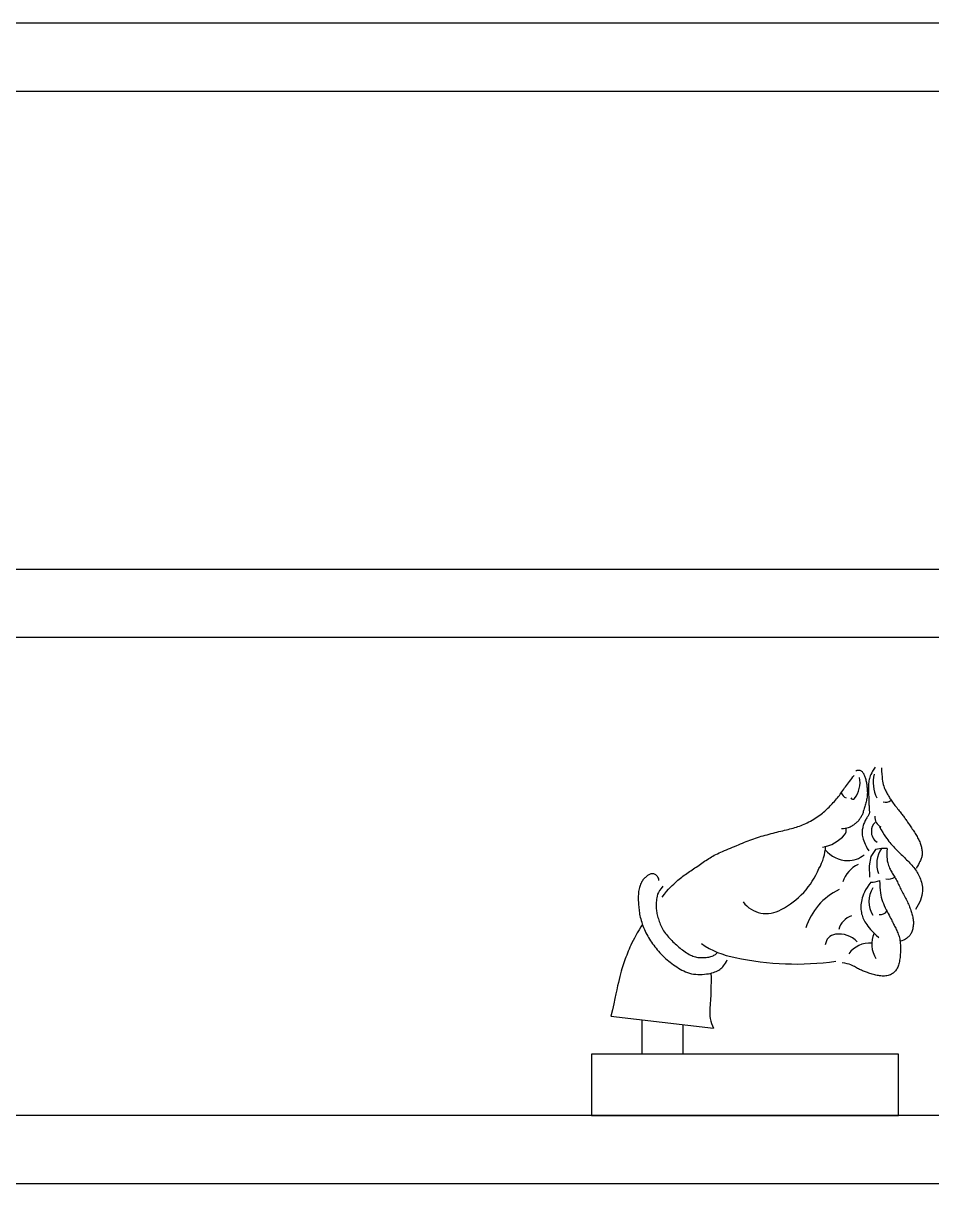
# Model space of a CAD drawing. Header units: millimetres. Extents: x 71641 to 191108, y -23091 to 29972.
# Drawn here: x 158007 to 158673, y -17632 to -16782 of the extents above; entities that cross this region are included whole.
import ezdxf

# ---------------------------------------------------------------- set-up
doc = ezdxf.new("R2010")
doc.units = ezdxf.units.MM
doc.layers.add('3', color=5, linetype='Continuous')
doc.layers.add('7', color=7, linetype='Continuous')

msp = doc.modelspace()

# ---------------------------------------------------------------- linework, layer by layer
at = {"color": 3}
for p, q in [((159083.36, -16782.2), (157183.36, -16782.2)), ((159133.36, -16832.2), (157133.36, -16832.2)), ((159083.36, -17182.2), (157183.36, -17182.2)), ((159133.36, -17232.2), (157133.36, -17232.2)), ((159083.36, -17582.2), (157183.36, -17582.2)), ((159133.36, -17632.2), (157133.36, -17632.2))]:
    msp.add_line(p, q, dxfattribs=at)
at = {"layer": '3'}
for p, q in [((158460.65, -17512.1), (158460.65, -17537.2)), ((158490.65, -17515.6), (158490.65, -17537.2))]:
    msp.add_line(p, q, dxfattribs=at)
msp.add_lwpolyline([(158631.57, -17367.59, 0.231686), (158628.9, -17373.89, 0.277053), (158633.06, -17382.01)], format="xyb", dxfattribs=at)
for centre, radius, start, end in [((158601.81, -17338.29), 18.78, 321.41842, 11.4434), ((158655.57, -17338.28), 25.32, 166.1577, 206.53751), ((158613.02, -17343.37), 6.74, 201.95848, 247.33678), ((158615.24, -17349), 1.61, 201.54075, 321.41842), ((158639.27, -17345.99), 6.73, 254.54367, 307.67731), ((158653.43, -17397.94), 20.57, 146.32067, 200.24402), ((158629.02, -17418.16), 22.23, 116.39661, 161.33759), ((158641.18, -17399.3), 9.7, 260.54679, 300.06275), ((158645.36, -17425.48), 18.34, 146.65881, 213.34119), ((158624.64, -17458.08), 45.65, 115.16481, 163.10943), ((158634.78, -17427.35), 7.66, 269.24948, 316.444), ((158619.6, -17450.08), 15.23, 110.66527, 164.10678), ((158603.68, -17457.96), 8.59, 97.91859, 174.09735), ((158605.11, -17468.22), 18.95, 44.67072, 97.91859)]:
    msp.add_arc(centre, radius, start, end, dxfattribs=at)
at = {"layer": '7', "color": 13}
msp.add_line((158438.09, -17509.47), (158513.21, -17518.23), dxfattribs=at)
for points in [[(158617.52, -17329.96), (158617.98, -17329.58), (158618.46, -17329.33), (158618.96, -17329.2), (158619.47, -17329.16), (158619.97, -17329.21), (158620.46, -17329.33), (158620.93, -17329.51), (158621.37, -17329.74), (158621.76, -17330.01), (158622.12, -17330.32), (158622.44, -17330.66), (158622.73, -17331.03), (158623, -17331.45), (158623.25, -17331.9), (158623.49, -17332.39), (158623.71, -17332.92), (158623.93, -17333.49), (158624.14, -17334.09), (158624.34, -17334.73), (158624.53, -17335.4), (158624.72, -17336.1), (158624.89, -17336.82), (158625.06, -17337.56), (158625.21, -17338.32), (158625.35, -17339.1), (158625.48, -17339.88), (158625.59, -17340.68), (158625.69, -17341.48), (158625.77, -17342.27), (158625.84, -17343.07), (158625.89, -17343.86), (158625.93, -17344.63), (158625.94, -17345.4), (158625.94, -17346.15), (158625.91, -17346.9), (158625.87, -17347.64), (158625.8, -17348.4), (158625.7, -17349.16), (158625.58, -17349.95), (158625.44, -17350.75), (158625.27, -17351.58), (158625.07, -17352.43), (158624.86, -17353.29), (158624.63, -17354.15), (158624.4, -17355.01), (158624.16, -17355.85), (158623.91, -17356.67), (158623.68, -17357.46), (158623.45, -17358.21), (158623.23, -17358.92), (158623, -17359.6), (158622.78, -17360.26), (158622.55, -17360.89), (158622.3, -17361.51), (158622.04, -17362.11), (158621.76, -17362.7), (158621.45, -17363.28), (158621.12, -17363.85), (158620.77, -17364.41), (158620.4, -17364.97), (158620.01, -17365.5), (158619.6, -17366.02), (158619.17, -17366.52), (158618.73, -17366.99), (158618.27, -17367.44), (158617.79, -17367.87), (158617.3, -17368.29), (158616.79, -17368.68), (158616.27, -17369.07), (158615.72, -17369.44), (158615.17, -17369.81), (158614.59, -17370.18), (158613.99, -17370.55), (158613.34, -17370.9), (158612.62, -17371.24), (158611.8, -17371.55), (158610.85, -17371.82), (158609.75, -17372.05), (158608.46, -17372.22), (158606.96, -17372.33)], [(158631.68, -17326.97), (158630.67, -17328.63), (158629.82, -17330.07), (158629.11, -17331.33), (158628.54, -17332.44), (158628.08, -17333.45), (158627.72, -17334.38), (158627.44, -17335.28), (158627.22, -17336.19), (158627.05, -17337.12), (158626.93, -17338.09), (158626.84, -17339.09), (158626.79, -17340.11), (158626.76, -17341.16), (158626.75, -17342.21), (158626.76, -17343.28), (158626.79, -17344.35), (158626.82, -17345.42), (158626.86, -17346.49), (158626.9, -17347.54), (158626.94, -17348.57), (158626.98, -17349.57), (158627.02, -17350.54), (158627.06, -17351.48), (158627.09, -17352.36), (158627.11, -17353.2), (158627.13, -17353.98), (158627.15, -17354.72), (158627.17, -17355.41), (158627.19, -17356.06), (158627.21, -17356.67), (158627.24, -17357.24), (158627.28, -17357.78), (158627.32, -17358.29), (158627.37, -17358.77), (158627.41, -17359.22), (158627.44, -17359.66), (158627.44, -17360.09), (158627.4, -17360.51), (158627.33, -17360.93), (158627.2, -17361.35), (158627.02, -17361.78), (158626.78, -17362.22), (158626.51, -17362.68), (158626.19, -17363.16), (158625.86, -17363.67), (158625.51, -17364.21), (158625.15, -17364.79), (158624.79, -17365.42), (158624.44, -17366.09), (158624.11, -17366.8), (158623.79, -17367.55), (158623.49, -17368.32), (158623.21, -17369.1), (158622.96, -17369.9), (158622.73, -17370.69), (158622.53, -17371.47), (158622.36, -17372.24), (158622.23, -17373), (158622.14, -17373.76), (158622.09, -17374.53), (158622.08, -17375.32), (158622.13, -17376.14), (158622.23, -17376.99), (158622.38, -17377.89), (158622.6, -17378.84), (158622.89, -17379.86), (158623.26, -17380.97), (158623.74, -17382.19), (158624.33, -17383.51), (158625.06, -17384.98), (158625.92, -17386.59), (158626.94, -17388.36)], [(158636.24, -17327.61), (158636.38, -17330.05), (158636.53, -17332.21), (158636.71, -17334.12), (158636.91, -17335.81), (158637.13, -17337.3), (158637.37, -17338.62), (158637.64, -17339.81), (158637.94, -17340.88), (158638.27, -17341.86), (158638.62, -17342.78), (158638.99, -17343.62), (158639.38, -17344.42), (158639.77, -17345.16), (158640.17, -17345.88), (158640.57, -17346.57), (158640.97, -17347.24), (158641.35, -17347.91), (158641.73, -17348.57), (158642.12, -17349.24), (158642.52, -17349.92), (158642.93, -17350.6), (158643.37, -17351.3), (158643.85, -17352.02), (158644.37, -17352.77), (158644.93, -17353.53), (158645.53, -17354.32), (158646.16, -17355.12), (158646.81, -17355.93), (158647.46, -17356.73), (158648.11, -17357.52), (158648.75, -17358.3), (158649.36, -17359.06), (158649.94, -17359.78), (158650.48, -17360.48), (158651.01, -17361.15), (158651.5, -17361.8), (158651.98, -17362.44), (158652.44, -17363.06), (158652.88, -17363.67), (158653.32, -17364.28), (158653.75, -17364.88), (158654.18, -17365.49), (158654.6, -17366.1), (158655.03, -17366.72), (158655.47, -17367.35), (158655.92, -17368), (158656.37, -17368.67), (158656.85, -17369.36), (158657.34, -17370.08), (158657.85, -17370.83), (158658.37, -17371.59), (158658.9, -17372.37), (158659.42, -17373.16), (158659.95, -17373.96), (158660.46, -17374.76), (158660.97, -17375.56), (158661.46, -17376.36), (158661.93, -17377.15), (158662.38, -17377.94), (158662.81, -17378.72), (158663.22, -17379.51), (158663.61, -17380.28), (158663.97, -17381.06), (158664.31, -17381.84), (158664.62, -17382.62), (158664.9, -17383.39), (158665.16, -17384.17), (158665.38, -17384.93), (158665.58, -17385.7), (158665.74, -17386.45), (158665.88, -17387.2), (158665.98, -17387.94), (158666.05, -17388.67), (158666.09, -17389.39), (158666.09, -17390.09), (158666.06, -17390.79), (158666, -17391.47), (158665.9, -17392.14), (158665.77, -17392.8), (158665.61, -17393.44), (158665.4, -17394.08), (158665.15, -17394.73), (158664.83, -17395.45), (158664.44, -17396.26), (158663.96, -17397.21), (158663.37, -17398.32), (158662.67, -17399.63), (158661.83, -17401.18)], [(158475.54, -17422.2), (158477.29, -17420.02), (158478.89, -17418.12), (158480.36, -17416.47), (158481.7, -17415.03), (158482.94, -17413.78), (158484.09, -17412.67), (158485.17, -17411.68), (158486.2, -17410.78), (158487.18, -17409.93), (158488.12, -17409.13), (158489.04, -17408.37), (158489.95, -17407.64), (158490.85, -17406.93), (158491.75, -17406.24), (158492.66, -17405.57), (158493.59, -17404.91), (158494.55, -17404.24), (158495.53, -17403.58), (158496.53, -17402.91), (158497.54, -17402.24), (158498.57, -17401.56), (158499.6, -17400.89), (158500.63, -17400.2), (158501.66, -17399.51), (158502.68, -17398.82), (158503.7, -17398.12), (158504.71, -17397.42), (158505.72, -17396.72), (158506.72, -17396.03), (158507.72, -17395.36), (158508.72, -17394.69), (158509.72, -17394.04), (158510.72, -17393.42), (158511.73, -17392.81), (158512.76, -17392.21), (158513.82, -17391.63), (158514.91, -17391.05), (158516.05, -17390.47), (158517.26, -17389.9), (158518.52, -17389.32), (158519.86, -17388.73), (158521.26, -17388.14), (158522.71, -17387.54), (158524.2, -17386.94), (158525.71, -17386.34), (158527.22, -17385.73), (158528.72, -17385.12), (158530.21, -17384.51), (158531.66, -17383.9), (158533.09, -17383.3), (158534.49, -17382.7), (158535.87, -17382.11), (158537.24, -17381.54), (158538.59, -17380.98), (158539.95, -17380.44), (158541.31, -17379.93), (158542.67, -17379.45), (158544.04, -17378.99), (158545.42, -17378.55), (158546.81, -17378.12), (158548.21, -17377.71), (158549.62, -17377.31), (158551.04, -17376.92), (158552.48, -17376.53), (158553.92, -17376.15), (158555.38, -17375.76), (158556.84, -17375.38), (158558.29, -17375), (158559.74, -17374.63), (158561.16, -17374.27), (158562.57, -17373.92), (158563.94, -17373.58), (158565.28, -17373.25), (158566.59, -17372.94), (158567.88, -17372.62), (158569.13, -17372.31), (158570.36, -17372), (158571.57, -17371.68), (158572.76, -17371.34), (158573.93, -17370.99), (158575.09, -17370.62), (158576.24, -17370.23), (158577.38, -17369.81), (158578.51, -17369.36), (158579.65, -17368.88), (158580.79, -17368.36), (158581.94, -17367.81), (158583.1, -17367.22), (158584.27, -17366.59), (158585.45, -17365.93), (158586.62, -17365.24), (158587.77, -17364.52), (158588.9, -17363.78), (158590, -17363.04), (158591.05, -17362.29), (158592.05, -17361.53), (158592.99, -17360.79), (158593.88, -17360.05), (158594.73, -17359.31), (158595.54, -17358.56), (158596.32, -17357.81), (158597.1, -17357.05), (158597.86, -17356.27), (158598.64, -17355.48), (158599.42, -17354.66), (158600.21, -17353.83), (158601, -17352.98), (158601.79, -17352.12), (158602.57, -17351.25), (158603.33, -17350.37), (158604.07, -17349.49), (158604.78, -17348.6), (158605.45, -17347.72), (158606.1, -17346.83), (158606.74, -17345.94), (158607.36, -17345.04), (158607.99, -17344.14), (158608.62, -17343.22), (158609.28, -17342.3), (158609.95, -17341.36), (158610.66, -17340.41), (158611.4, -17339.45), (158612.17, -17338.46), (158612.96, -17337.45), (158613.76, -17336.41), (158614.58, -17335.34), (158615.41, -17334.23), (158616.24, -17333.09)], [(158634.86, -17370.83), (158636.11, -17373.02), (158637.24, -17374.92), (158638.29, -17376.58), (158639.25, -17378.03), (158640.15, -17379.3), (158640.98, -17380.41), (158641.76, -17381.41), (158642.5, -17382.32), (158643.21, -17383.17), (158643.9, -17383.96), (158644.57, -17384.72), (158645.23, -17385.45), (158645.88, -17386.16), (158646.54, -17386.85), (158647.21, -17387.53), (158647.89, -17388.22), (158648.59, -17388.92), (158649.31, -17389.62), (158650.05, -17390.34), (158650.81, -17391.07), (158651.58, -17391.81), (158652.36, -17392.56), (158653.14, -17393.32), (158653.94, -17394.09), (158654.74, -17394.87), (158655.54, -17395.67), (158656.34, -17396.47), (158657.12, -17397.28), (158657.89, -17398.1), (158658.63, -17398.93), (158659.35, -17399.77), (158660.03, -17400.61), (158660.68, -17401.47), (158661.28, -17402.33), (158661.86, -17403.21), (158662.4, -17404.1), (158662.92, -17405.02), (158663.41, -17405.96), (158663.88, -17406.93), (158664.34, -17407.94), (158664.78, -17408.98), (158665.19, -17410.07), (158665.55, -17411.21), (158665.86, -17412.4), (158666.11, -17413.66), (158666.26, -17414.98), (158666.32, -17416.39), (158666.27, -17417.88), (158666.09, -17419.45), (158665.78, -17421.1), (158665.34, -17422.79), (158664.78, -17424.51), (158664.07, -17426.24), (158663.24, -17427.96), (158662.26, -17429.65), (158661.15, -17431.28)], [(158640.4, -17386.61), (158636.31, -17386.54), (158631.95, -17387.35), (158628.41, -17392.53), (158627.32, -17399.34), (158627.59, -17407.51)], [(158640.4, -17386.61), (158640.22, -17388.89), (158640.16, -17390.93), (158640.21, -17392.75), (158640.35, -17394.35), (158640.57, -17395.78), (158640.84, -17397.05), (158641.16, -17398.18), (158641.51, -17399.19), (158641.86, -17400.12), (158642.23, -17400.96), (158642.6, -17401.75), (158642.98, -17402.49), (158643.38, -17403.2), (158643.79, -17403.9), (158644.21, -17404.61), (158644.65, -17405.33), (158645.1, -17406.09), (158645.57, -17406.88), (158646.04, -17407.71), (158646.52, -17408.55), (158647, -17409.41), (158647.47, -17410.29), (158647.93, -17411.17), (158648.39, -17412.06), (158648.83, -17412.95), (158649.25, -17413.85), (158649.68, -17414.74), (158650.09, -17415.63), (158650.52, -17416.53), (158650.94, -17417.43), (158651.39, -17418.34), (158651.84, -17419.25), (158652.32, -17420.16), (158652.81, -17421.08), (158653.31, -17422), (158653.81, -17422.92), (158654.31, -17423.85), (158654.79, -17424.77), (158655.25, -17425.69), (158655.69, -17426.6), (158656.1, -17427.51), (158656.48, -17428.41), (158656.84, -17429.31), (158657.17, -17430.19), (158657.48, -17431.07), (158657.76, -17431.93), (158658.04, -17432.78), (158658.3, -17433.62), (158658.55, -17434.44), (158658.78, -17435.25), (158659, -17436.05), (158659.19, -17436.85), (158659.36, -17437.66), (158659.49, -17438.48), (158659.6, -17439.32), (158659.66, -17440.18), (158659.68, -17441.06), (158659.66, -17441.95), (158659.6, -17442.85), (158659.51, -17443.74), (158659.38, -17444.61), (158659.22, -17445.44), (158659.03, -17446.23), (158658.81, -17446.97), (158658.56, -17447.63), (158658.29, -17448.24), (158657.99, -17448.8), (158657.67, -17449.32), (158657.32, -17449.81), (158656.95, -17450.28), (158656.56, -17450.75), (158656.15, -17451.21), (158655.71, -17451.68), (158655.22, -17452.15), (158654.66, -17452.62), (158654.01, -17453.06), (158653.23, -17453.48), (158652.31, -17453.87), (158651.21, -17454.21), (158649.92, -17454.49)], [(158473.25, -17409.99), (158473.09, -17409.09), (158472.84, -17408.31), (158472.53, -17407.65), (158472.17, -17407.09), (158471.77, -17406.62), (158471.34, -17406.23), (158470.9, -17405.92), (158470.45, -17405.66), (158470.01, -17405.45), (158469.57, -17405.29), (158469.14, -17405.18), (158468.71, -17405.13), (158468.27, -17405.12), (158467.83, -17405.16), (158467.37, -17405.26), (158466.89, -17405.42), (158466.4, -17405.63), (158465.89, -17405.89), (158465.37, -17406.19), (158464.85, -17406.53), (158464.33, -17406.91), (158463.82, -17407.32), (158463.33, -17407.76), (158462.85, -17408.22), (158462.4, -17408.69), (158461.97, -17409.18), (158461.57, -17409.7), (158461.18, -17410.25), (158460.82, -17410.83), (158460.47, -17411.45), (158460.15, -17412.12), (158459.84, -17412.84), (158459.54, -17413.62), (158459.26, -17414.44), (158459.01, -17415.32), (158458.78, -17416.23), (158458.58, -17417.19), (158458.4, -17418.19), (158458.27, -17419.21), (158458.17, -17420.27), (158458.1, -17421.35), (158458.08, -17422.45), (158458.08, -17423.57), (158458.12, -17424.7), (158458.17, -17425.83), (158458.25, -17426.96), (158458.34, -17428.09), (158458.43, -17429.2), (158458.54, -17430.31), (158458.65, -17431.4), (158458.79, -17432.49), (158458.94, -17433.59), (158459.12, -17434.71), (158459.34, -17435.84), (158459.59, -17437), (158459.89, -17438.19), (158460.24, -17439.42), (158460.63, -17440.68), (158461.07, -17441.96), (158461.55, -17443.25), (158462.06, -17444.55), (158462.6, -17445.84), (158463.17, -17447.11), (158463.77, -17448.36), (158464.38, -17449.57), (158465.02, -17450.76), (158465.69, -17451.92), (158466.37, -17453.05), (158467.09, -17454.18), (158467.84, -17455.29), (158468.61, -17456.4), (158469.42, -17457.51), (158470.27, -17458.62), (158471.15, -17459.73), (158472.06, -17460.84), (158473.01, -17461.94), (158473.98, -17463.03), (158474.99, -17464.1), (158476.02, -17465.15), (158477.08, -17466.17), (158478.16, -17467.16), (158479.27, -17468.13), (158480.4, -17469.07), (158481.55, -17469.98), (158482.72, -17470.86), (158483.91, -17471.72), (158485.12, -17472.56), (158486.34, -17473.38), (158487.58, -17474.18), (158488.84, -17474.94), (158490.13, -17475.67), (158491.45, -17476.34), (158492.8, -17476.95), (158494.19, -17477.5), (158495.63, -17477.96), (158497.12, -17478.33), (158498.66, -17478.6), (158500.23, -17478.79), (158501.83, -17478.88), (158503.43, -17478.9), (158505, -17478.84), (158506.55, -17478.72), (158508.04, -17478.55), (158509.45, -17478.33), (158510.78, -17478.07), (158512.02, -17477.77), (158513.18, -17477.43), (158514.26, -17477.05), (158515.27, -17476.64), (158516.21, -17476.19), (158517.08, -17475.7), (158517.88, -17475.18), (158518.64, -17474.63), (158519.34, -17474.02), (158520.01, -17473.34), (158520.67, -17472.56), (158521.32, -17471.67), (158521.97, -17470.65), (158522.65, -17469.46), (158523.35, -17468.11)], [(158476.22, -17414.31), (158474.78, -17415.87), (158473.67, -17417.38), (158472.85, -17418.81), (158472.27, -17420.18), (158471.88, -17421.48), (158471.63, -17422.7), (158471.49, -17423.85), (158471.4, -17424.91), (158471.33, -17425.9), (158471.27, -17426.81), (158471.23, -17427.67), (158471.21, -17428.49), (158471.21, -17429.29), (158471.23, -17430.07), (158471.28, -17430.87), (158471.36, -17431.68), (158471.48, -17432.52), (158471.63, -17433.4), (158471.82, -17434.3), (158472.03, -17435.23), (158472.27, -17436.18), (158472.54, -17437.14), (158472.83, -17438.12), (158473.14, -17439.1), (158473.48, -17440.09), (158473.83, -17441.09), (158474.22, -17442.08), (158474.64, -17443.07), (158475.09, -17444.06), (158475.58, -17445.04), (158476.12, -17446), (158476.7, -17446.96), (158477.33, -17447.9), (158478, -17448.83), (158478.72, -17449.74), (158479.47, -17450.63), (158480.24, -17451.51), (158481.04, -17452.38), (158481.85, -17453.23), (158482.68, -17454.06), (158483.51, -17454.88), (158484.35, -17455.69), (158485.19, -17456.48), (158486.05, -17457.26), (158486.92, -17458.02), (158487.81, -17458.78), (158488.71, -17459.52), (158489.63, -17460.25), (158490.57, -17460.97), (158491.52, -17461.67), (158492.48, -17462.35), (158493.45, -17463), (158494.42, -17463.6), (158495.39, -17464.16), (158496.34, -17464.66), (158497.28, -17465.09), (158498.2, -17465.46), (158499.1, -17465.77), (158499.99, -17466.01), (158500.87, -17466.2), (158501.75, -17466.35), (158502.63, -17466.45), (158503.5, -17466.51), (158504.39, -17466.55), (158505.28, -17466.55), (158506.18, -17466.53), (158507.08, -17466.48), (158507.97, -17466.4), (158508.85, -17466.29), (158509.71, -17466.13), (158510.55, -17465.94), (158511.37, -17465.71), (158512.14, -17465.44), (158512.88, -17465.14), (158513.55, -17464.81), (158514.16, -17464.48), (158514.68, -17464.15), (158515.1, -17463.82), (158515.41, -17463.53), (158515.59, -17463.26)], [(158634.97, -17410.03), (158635, -17412.67), (158635.1, -17415.02), (158635.26, -17417.12), (158635.49, -17419.02), (158635.79, -17420.76), (158636.16, -17422.38), (158636.6, -17423.92), (158637.12, -17425.44), (158637.7, -17426.96), (158638.35, -17428.48), (158639.03, -17429.98), (158639.74, -17431.45), (158640.45, -17432.87), (158641.15, -17434.22), (158641.82, -17435.49), (158642.44, -17436.67), (158643.01, -17437.74), (158643.52, -17438.72), (158643.98, -17439.62), (158644.41, -17440.45), (158644.81, -17441.25), (158645.2, -17442.01), (158645.57, -17442.76), (158645.95, -17443.52), (158646.34, -17444.29), (158646.73, -17445.08), (158647.12, -17445.9), (158647.51, -17446.73), (158647.89, -17447.59), (158648.25, -17448.46), (158648.59, -17449.34), (158648.9, -17450.25), (158649.18, -17451.17), (158649.43, -17452.11), (158649.65, -17453.07), (158649.83, -17454.05), (158649.99, -17455.06), (158650.11, -17456.1), (158650.2, -17457.17), (158650.26, -17458.28), (158650.28, -17459.42), (158650.28, -17460.59), (158650.25, -17461.77), (158650.19, -17462.95), (158650.11, -17464.12), (158650.01, -17465.26), (158649.89, -17466.38), (158649.75, -17467.44), (158649.59, -17468.46), (158649.41, -17469.41), (158649.22, -17470.32), (158649, -17471.18), (158648.75, -17472), (158648.47, -17472.77), (158648.16, -17473.52), (158647.82, -17474.23), (158647.44, -17474.92), (158647.02, -17475.57), (158646.56, -17476.2), (158646.06, -17476.79), (158645.51, -17477.33), (158644.91, -17477.84), (158644.27, -17478.29), (158643.57, -17478.7), (158642.83, -17479.06), (158642.03, -17479.36), (158641.2, -17479.61), (158640.34, -17479.8), (158639.45, -17479.95), (158638.55, -17480.04), (158637.64, -17480.07), (158636.72, -17480.06), (158635.81, -17479.99), (158634.91, -17479.88), (158634.01, -17479.72), (158633.11, -17479.54), (158632.22, -17479.32), (158631.34, -17479.09), (158630.46, -17478.84), (158629.59, -17478.59), (158628.72, -17478.33), (158627.86, -17478.08), (158627.01, -17477.82), (158626.17, -17477.56), (158625.35, -17477.29), (158624.55, -17477.01), (158623.77, -17476.73), (158623.02, -17476.44), (158622.28, -17476.14), (158621.57, -17475.82), (158620.88, -17475.49), (158620.19, -17475.15), (158619.5, -17474.79), (158618.81, -17474.42), (158618.1, -17474.02), (158617.38, -17473.61), (158616.63, -17473.18), (158615.82, -17472.73), (158614.9, -17472.29), (158613.84, -17471.86), (158612.61, -17471.44), (158611.16, -17471.06), (158609.45, -17470.73), (158607.44, -17470.44)], [(158628.51, -17411.38), (158626.98, -17413.35), (158625.7, -17415.19), (158624.65, -17416.91), (158623.78, -17418.52), (158623.09, -17420.05), (158622.55, -17421.49), (158622.12, -17422.87), (158621.8, -17424.2), (158621.55, -17425.48), (158621.36, -17426.73), (158621.25, -17427.94), (158621.19, -17429.11), (158621.2, -17430.24), (158621.26, -17431.35), (158621.38, -17432.41), (158621.54, -17433.45), (158621.76, -17434.45), (158622.03, -17435.43), (158622.35, -17436.4), (158622.72, -17437.36), (158623.16, -17438.33), (158623.66, -17439.31), (158624.22, -17440.31), (158624.86, -17441.34), (158625.56, -17442.41), (158626.37, -17443.53), (158627.28, -17444.71), (158628.33, -17445.95), (158629.53, -17447.27), (158630.91, -17448.68), (158632.49, -17450.17), (158634.29, -17451.77)], [(158461.23, -17442.4), (158460.11, -17444.03), (158458.67, -17446.26), (158457.39, -17448.36), (158456.24, -17450.35), (158455.23, -17452.23), (158454.32, -17454.02), (158453.49, -17455.72), (158452.74, -17457.35), (158452.03, -17458.92), (158451.38, -17460.43), (158450.76, -17461.89), (158450.18, -17463.32), (158449.62, -17464.73), (158449.09, -17466.12), (158448.57, -17467.51), (158448.07, -17468.91), (158447.57, -17470.32), (158447.07, -17471.78), (158446.58, -17473.29), (158446.09, -17474.88), (158445.59, -17476.58), (158445.09, -17478.39), (158444.58, -17480.34), (158444.06, -17482.46), (158443.53, -17484.76), (158442.97, -17487.28), (158442.36, -17490.07), (158441.69, -17493.17), (158440.95, -17496.61), (158440.11, -17500.45), (158439.16, -17504.72), (158438.09, -17509.47)]]:
    msp.add_lwpolyline(points, dxfattribs=at)
for points in [[(158535.02, -17425.74, 0.385889), (158562.83, -17431.33, 0.175234), (158590.5, -17401.36, 0.11788), (158595.38, -17384.96)], [(158595.14, -17387.59, 0.216394), (158611.5, -17395.52, 0.189122), (158623.5, -17391.17, 0.189122)], [(158504.4, -17456.26, 0.107219), (158529.12, -17466.46, 0.088788), (158602.85, -17469.19, 0.043564)], [(158511.36, -17477.93, -0.027328), (158510.54, -17503.76, 0.135124), (158513.21, -17518.23)]]:
    msp.add_lwpolyline(points, format="xyb", dxfattribs=at)
msp.add_lwpolyline([(158423.87, -17582.2), (158648.87, -17582.2), (158648.87, -17537.2), (158423.87, -17537.2)], close=True, dxfattribs=at)
for centre, radius, start, end in [((158639.92, -17363.41), 8.5, 177.67416, 240.71831), ((158605.56, -17373.32), 4.95, 318.62776, 15.35264), ((158587.98, -17357.83), 28.39, 280.26639, 318.62776), ((158648.74, -17456.76), 19.57, 155.60419, 212.63832), ((158627.78, -17474.71), 18.85, 85.7411, 144.60978)]:
    msp.add_arc(centre, radius, start, end, dxfattribs=at)
at = {"layer": '7'}
msp.add_arc((158626.96, -17387.97), 23.47, 273.79353, 289.95668, dxfattribs=at)

doc.saveas('drawing.dxf')
